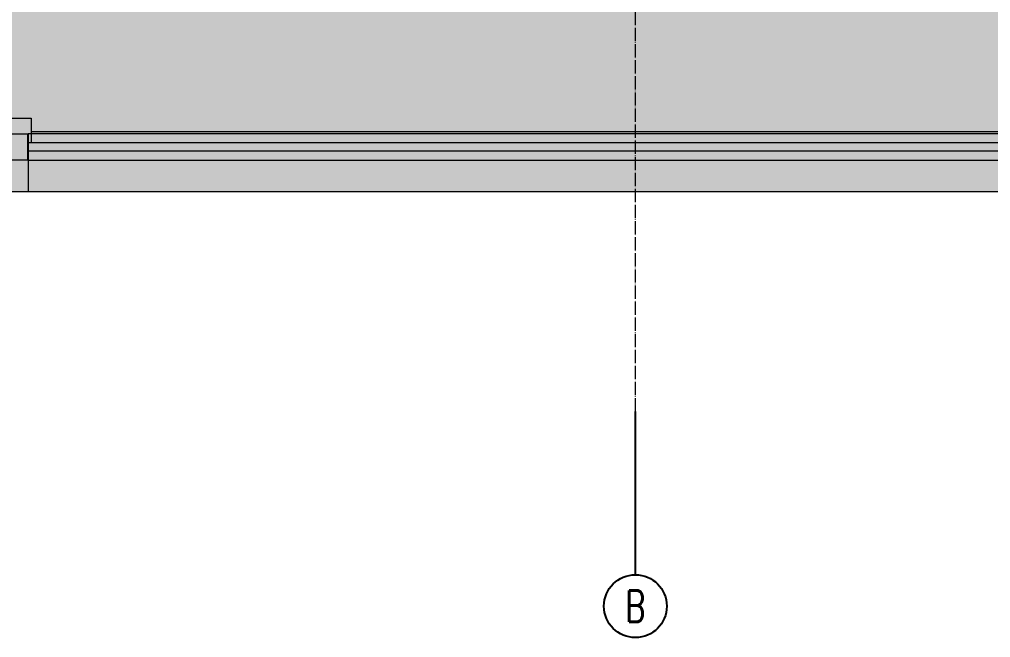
# Model space of a CAD drawing. Header units: millimetres. Extents: x -1346 to 48994, y -3569 to 24186.
# Drawn here: x 7851 to 17127, y -3569 to 2334 of the extents above; entities that cross this region are included whole.
import ezdxf
from ezdxf.enums import TextEntityAlignment as Align

# ---------------------------------------------------------------- set-up
doc = ezdxf.new("R2010")
doc.units = ezdxf.units.MM
doc.linetypes.add('DOTE', pattern=[61.468, 50.8, -5.08, 0.508, -5.08])
for name, color, linetype, lineweight in [('BS-AR-OC', 253, 'Continuous', 0), ('BS-DOTE', 134, 'DOTE', 0), ('BS-WALL-FINISH', 3, 'Continuous', 0), ('BS-WALL-ORI', 200, 'Continuous', 0), ('BS-WINDOW', 72, 'Continuous', 0)]:
    doc.layers.add(name, color=color, linetype=linetype, lineweight=lineweight)
doc.layers.add('WALL', color=160, linetype='Continuous')
doc.styles.add('深圳院-英文', font='SIMPLEX.SHX', dxfattribs={"width": 0.8, "bigfont": 'hztxt.shx'})

# ---------------------------------------------------------------- blocks, each defined once
blk = doc.blocks.new('*U56')
at = {"linetype": 'Continuous'}
for p, q in [((66716.7, 126764.8), (66716.7, 94364.8)), ((66796.7, 126764.8), (66796.7, 94364.8))]:
    blk.add_line(p, q, dxfattribs=at)
blk.add_lwpolyline([(66631.7, 94364.8), (66881.7, 94364.8), (66881.7, 126764.8), (66631.7, 126764.8)], close=True, dxfattribs=at)
blk = doc.blocks.new('*U115')
at = {"color": 150, "ltscale": 0.65}
blk.add_lwpolyline([(0, 5), (0, 31)], dxfattribs=at)
at = {"color": 150, "ltscale": 0.1}
blk.add_circle((0, 0), 5, dxfattribs=at)
at = {"color": 2, "ltscale": 0.1, "style": '深圳院-英文', "width": 0.8}
blk.add_attdef('A', text='', height=5, dxfattribs=at).set_placement((0, 0), align=Align.MIDDLE_CENTER)
blk = doc.blocks.new('FDGDSGDDSS')
at = {"layer": 'BS-DOTE', "ltscale": 2.5}
blk.add_line((78371.2, 81618.3), (78371.2, 105053.9), dxfattribs=at)
ref = blk.add_blockref('*U115', (78371.2, 79758.3), dxfattribs=dict(xscale=60, yscale=60, zscale=60))
ref.add_attrib('A', 'B', dxfattribs={"color": 2, "ltscale": 0.1, "height": 300, "style": '深圳院-英文', "width": 0.7}).set_placement((78371.2, 79758.3), align=Align.MIDDLE_CENTER)

msp = doc.modelspace()

# ---------------------------------------------------------------- hatches: boundary and pattern name
at = {"layer": 'BS-WALL-ORI'}
h = msp.add_hatch(color=253, dxfattribs=at)
h.dxf.hatch_style = 1
h.paths.add_polyline_path([(40934.3, 1240.8), (40734.3, 1240.8), (40734.3, 1040.8), (40934.3, 1040.8)], flags=17)
edge = h.paths.add_edge_path()
edge.add_line((2684.3, 690.8), (45084.3, 690.8))
edge.add_line((44484.3, 15665.8), (44734.3, 15665.8))

# ---------------------------------------------------------------- linework, layer by layer
at = {"layer": 'BS-AR-OC', "linetype": 'Continuous'}
for p, q in [((7934.3, 990.8), (7934.3, 690.8)), ((2684.3, 690.8), (45084.3, 690.8))]:
    msp.add_line(p, q, dxfattribs=at)
at = {"layer": 'BS-WALL-FINISH'}
for points in [[(7684.3, 2140.7), (7684.3, 1390.8), (7964.3, 1390.8), (7964.3, 1155.8)], [(40304.3, 1260.8), (7964.3, 1260.8)]]:
    msp.add_lwpolyline(points, dxfattribs=at)
at = {"layer": 'BS-WALL-ORI'}
msp.add_lwpolyline([(3284.3, 1240.8), (7334.3, 1240.8), (7334.3, 1040.8), (7534.3, 1040.8), (7534.3, 1240.8), (7934.3, 1240.8), (7934.3, 990.8), (3284.3, 990.8)], close=True, dxfattribs=at)
at = {"layer": 'WALL'}
msp.add_line((7934.3, 990.8), (7934.3, 1240.8), dxfattribs=at)

# ---------------------------------------------------------------- block references
msp.add_blockref('FDGDSGDDSS', (-64637, -83027.4))
at = {"layer": 'BS-WINDOW', "rotation": 270}
msp.add_blockref('*U56', (-86430.6, 67872.5), dxfattribs=at)

doc.saveas('drawing.dxf')
